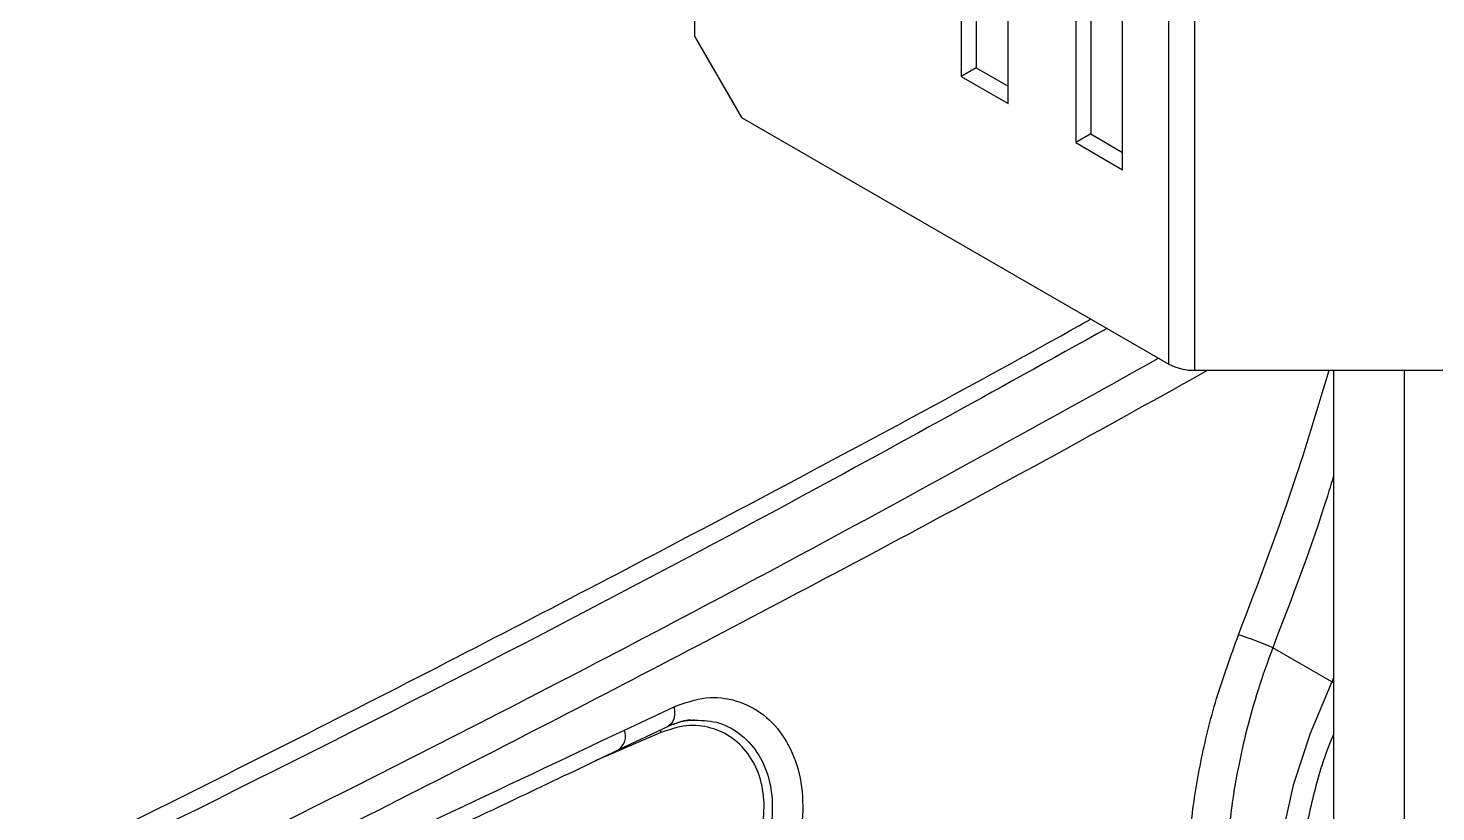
# Model space of a CAD drawing. Extents: x 17.1 to 113.1, y 3.8 to 84.5.
# Drawn here: x 25.234 to 27.886, y 8.793 to 10.269 of the extents above; entities that cross this region are included whole.
import ezdxf

# ---------------------------------------------------------------- set-up
doc = ezdxf.new("R2010")
doc.units = 0
doc.header["$MEASUREMENT"] = 0
doc.layers.add('OBJECT', color=7, linetype='CONTINUOUS')

msp = doc.modelspace()

# ---------------------------------------------------------------- linework, layer by layer
at = {"layer": 'OBJECT'}
for p, q in [((26.4896, 15.5814), (26.4896, 10.2534)), ((27.3824, 9.636), (27.3824, 15.1681)), ((27.4319, 9.6242), (27.4319, 15.1562)), ((26.9916, 10.9941), (26.9916, 10.1776)), ((27.0199, 10.9778), (27.0199, 10.1939)), ((27.08, 10.1265), (27.08, 10.9431)), ((27.2073, 10.8696), (27.2073, 10.0531)), ((27.2356, 10.8533), (27.2356, 10.0694)), ((27.2957, 10.002), (27.2957, 10.8186)), ((26.4896, 10.2534), (26.578, 10.1004)), ((27.0199, 10.1939), (26.9916, 10.1776)), ((27.0199, 10.1939), (27.08, 10.1592)), ((26.9916, 10.1776), (27.08, 10.1265)), ((26.578, 10.1004), (27.3824, 9.636)), ((27.2356, 10.0694), (27.2073, 10.0531)), ((27.2073, 10.0531), (27.2957, 10.002)), ((27.2356, 10.0694), (27.2957, 10.0347)), ((27.4319, 9.6242), (28.0363, 9.6242)), ((27.6931, 9.6242), (27.6931, 8.0008)), ((27.826, 9.6242), (27.826, 7.924)), ((27.6896, 9.0377), (27.5783, 9.1016)), ((27.6931, 9.0451), (27.6896, 9.0377)), ((27.6931, 9.0358), (27.6896, 9.0377)), ((26.3576, 8.9466), (26.451, 8.9906)), ((26.4258, 8.9421), (26.3277, 8.8993)), ((26.3467, 8.9097), (26.4402, 8.9539)), ((26.3277, 8.8993), (26.3026, 8.8887))]:
    msp.add_line(p, q, dxfattribs=at)
at = {"layer": 'OBJECT', "flags": 128}
for points in [[(27.6896, 9.0377), (27.6486, 8.9404), (27.617, 8.8426), (27.5957, 8.7462), (27.5849, 8.6533), (27.5849, 8.5658), (27.5957, 8.4854), (27.617, 8.4137), (27.6486, 8.3523), (27.6896, 8.3024)], [(26.451, 8.9906), (26.4519, 8.9824), (26.4517, 8.9747), (26.4504, 8.9679), (26.4482, 8.9621), (26.445, 8.9576), (26.4409, 8.9543), (26.4386, 8.9533)]]:
    msp.add_lwpolyline(points, dxfattribs=at)
at = {"layer": 'OBJECT'}
for centre, radius, start, end in [((27.4299, 9.7251), 0.101, 241.9599, 271.1435), ((27.3108, 8.4931), 0.6647, 66.2701, 72.2065), ((26.3282, 8.9355), 0.0314, 303.7295, 20.6379), ((26.4428, 8.9452), 0.0172, 173.6529, 190.27)]:
    msp.add_arc(centre, radius, start, end, dxfattribs=at)
for points, knots in [([(24.2757, 8.2178), (24.4681, 8.3085), (24.86, 8.493), (25.4486, 8.7819), (26.0341, 9.0781), (26.6104, 9.3805), (27.0078, 9.5932), (27.2144, 9.7087), (27.2358, 9.7206)], [0, 0, 0, 0, 0.1891529, 0.3851663, 0.5880463, 0.7814733, 0.977427, 1, 1, 1, 1]), ([(27.2663, 9.703), (27.0561, 9.5865), (26.4734, 9.2633), (25.4843, 8.7564), (24.6899, 8.3781), (24.293, 8.1891)], [0, 0, 0, 0, 0.2201851, 0.6104297, 1, 1, 1, 1]), ([(24.3155, 8.0967), (24.7209, 8.2894), (25.5324, 8.6751), (26.5465, 9.194), (27.1451, 9.5258), (27.3635, 9.6469)], [0, 0, 0, 0, 0.388118, 0.776745, 1, 1, 1, 1]), ([(24.3461, 8.0446), (24.535, 8.1332), (24.9192, 8.3134), (25.4962, 8.5951), (26.07, 8.8839), (26.6357, 9.1783), (27.095, 9.4235), (27.3663, 9.5744), (27.4558, 9.6242)], [0, 0, 0, 0, 0.176451, 0.3589388, 0.5474679, 0.7276616, 0.9101702, 1, 1, 1, 1]), ([(27.5139, 9.126), (27.5519, 9.2258), (27.6143, 9.3899), (27.6649, 9.5582), (27.6847, 9.6242)], [0, 0, 0, 0, 0.608137, 1, 1, 1, 1]), ([(27.6931, 9.4258), (27.6892, 9.4129), (27.6558, 9.3031), (27.6146, 9.1961), (27.5783, 9.1016)], [0, 0, 0, 0, 0.117018, 1, 1, 1, 1]), ([(27.4189, 8.6609), (27.4201, 8.6967), (27.4224, 8.7683), (27.4412, 8.8855), (27.4703, 9.006), (27.4994, 9.086), (27.5139, 9.126)], [0, 0, 0, 0, 0.249549, 0.499968, 0.749833, 1, 1, 1, 1]), ([(27.5783, 9.1016), (27.5687, 9.0752), (27.5503, 9.0241), (27.5289, 8.9478), (27.5091, 8.86), (27.4946, 8.7623), (27.4892, 8.6592), (27.4944, 8.5655), (27.511, 8.4831), (27.538, 8.4133), (27.5648, 8.3801), (27.5783, 8.3635)], [0, 0, 0, 0, 0.0871593, 0.1683777, 0.2498715, 0.3771973, 0.4995656, 0.6219989, 0.7493523, 0.8747814, 1, 1, 1, 1]), ([(26.451, 8.9906), (26.4711, 8.9977), (26.511, 9.0117), (26.5697, 9.0045), (26.6211, 8.9781), (26.6613, 8.9333), (26.6872, 8.8741), (26.6961, 8.8048), (26.6882, 8.7299), (26.6686, 8.6819), (26.6588, 8.6579)], [0, 0, 0, 0, 0.125399, 0.250033, 0.374937, 0.500007, 0.625107, 0.75017, 0.875155, 1, 1, 1, 1]), ([(26.4399, 8.9538), (26.4481, 8.9572), (26.4644, 8.9639), (26.4809, 8.9654), (26.4891, 8.9661)], [0, 0, 0, 0, 0.500585, 1, 1, 1, 1]), ([(26.4493, 8.9572), (26.4603, 8.9617), (26.4723, 8.9667), (26.4837, 8.9655), (26.4847, 8.9654)], [0, 0, 0, 0, 0.912322, 1, 1, 1, 1]), ([(26.4847, 8.9654), (26.5003, 8.9651), (26.5325, 8.9644), (26.5749, 8.9423), (26.609, 8.9067), (26.631, 8.8587), (26.6383, 8.8025), (26.631, 8.7418), (26.6139, 8.7032), (26.6053, 8.6839)], [0, 0, 0, 0, 0.135537, 0.279645, 0.423505, 0.567298, 0.711235, 0.855462, 1, 1, 1, 1]), ([(24.3482, 8.0355), (24.563, 8.1285), (25.0051, 8.32), (25.6755, 8.6234), (26.1262, 8.8369), (26.3576, 8.9466)], [0, 0, 0, 0, 0.315, 0.648332, 1, 1, 1, 1]), ([(26.5909, 8.6916), (26.5991, 8.7095), (26.6156, 8.7454), (26.6227, 8.8021), (26.6159, 8.8547), (26.595, 8.8995), (26.5625, 8.9332), (26.5212, 8.9528), (26.474, 8.958), (26.4419, 8.9474), (26.4258, 8.9421)], [0, 0, 0, 0, 0.1248514, 0.2496703, 0.374509, 0.4994319, 0.6244738, 0.749587, 0.8746189, 1, 1, 1, 1]), ([(27.6931, 8.9386), (27.6905, 8.9326), (27.6732, 8.8918), (27.6514, 8.8143), (27.63, 8.7091), (27.6233, 8.6077), (27.63, 8.5141), (27.6514, 8.4335), (27.6732, 8.3812), (27.6905, 8.3604), (27.6931, 8.3573)], [0, 0, 0, 0, 0.0268709, 0.1810548, 0.3394352, 0.5, 0.6605648, 0.8189452, 0.9731291, 1, 1, 1, 1]), ([(24.338, 7.9973), (24.4007, 8.0243), (24.5132, 8.0728), (24.6619, 8.1376), (24.7774, 8.1883), (24.8732, 8.2306), (25.053, 8.3103), (25.2792, 8.4119), (25.5447, 8.533), (25.7129, 8.6108), (25.8362, 8.6681), (25.9291, 8.7116), (26.0466, 8.7668), (26.1888, 8.8342), (26.2915, 8.8833), (26.347, 8.9099)], [0, 0, 0, 0, 0.091691, 0.164514, 0.218476, 0.261777, 0.30597, 0.484367, 0.5981, 0.703041, 0.737311, 0.783982, 0.843319, 0.915324, 1, 1, 1, 1])]:
    msp.add_open_spline(points, degree=3, knots=knots, dxfattribs=at)

doc.saveas('drawing.dxf')
